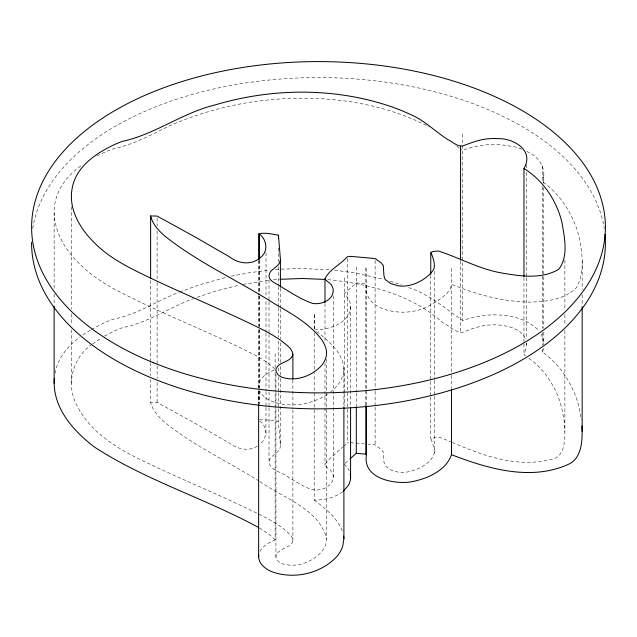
<?xml version="1.0" encoding="UTF-8"?>
<svg xmlns="http://www.w3.org/2000/svg" width="637" height="637" viewBox="0 0 637 637"><rect width="100%" height="100%" fill="white"/><g stroke="black" fill="none" stroke-linecap="round" stroke-linejoin="round"><path stroke-width="0.48" stroke-dasharray="3.19 2.39" d="M564.884 330.42L564.884 431.52C564.693 442.309 564.486 457.294 550.798 459.524C517.172 468.155 482.328 455.399 451.641 442.189M542.589 165.835L542.589 181.808C556.308 191.514 566.739 205.393 573.539 220.673A256.982 148.365 0 0 1 578.945 236.622C582.457 253.152 585.005 271.983 576.581 287.446C564.732 299.756 545.989 301.667 529.785 302.129C503.142 301.779 477.041 294.676 452.485 284.715C450.232 283.29 451.386 288.569 449.746 289.469C447.899 292.702 445.056 295.21 442.142 297.455C433.566 303.905 424.003 309.614 413.23 311.254C395.179 314.75 362.899 308.841 366.474 284.285L365.789 283.784L356.306 282.939L345.095 292.98L344.346 293.697L347.579 297.487L349.203 300.481A46.963 27.112 0 0 1 350.207 303.578A46.405 26.794 0 0 1 350.501 308.499A42.727 24.668 0 0 1 348.136 315.307C341.042 325.905 327.338 329.632 315.196 329.671M269.021 407.791L269.021 462.303C270.821 471.276 283.68 472.375 289.206 477.989C297.288 482.145 304.852 488.03 313.89 489.933C322.187 490.864 333.796 485.927 333.223 476.205A29.605 17.095 0 0 0 332.426 473.251L330.117 469.764L325.26 465.918L325.021 464.516L328.541 459.882L342.682 447.102M54.129 288.171L54.129 212.893C53.619 193.162 66.16 175.685 82.069 165.134M326.598 359.356L326.598 538.751L325.746 544.404A52.186 30.13 0 0 1 321.136 552.319C311.612 562.471 295.998 568.077 282.43 563.745A14.197 8.193 0 0 1 277.963 560.966L276.307 558.434A14.094 8.138 0 0 1 276.187 555.066C279.293 546.888 299.653 546.88 290.528 535.263C283.147 527.086 273.329 521.671 263.71 516.575C227.481 498.301 189.85 483.013 153.175 465.687C122.853 451.864 89.96 434.561 75.58 402.632C66.176 382.733 73.271 357.636 91.179 345.015M316.653 331.463C329.862 341.981 348.089 356.744 342.746 375.87A69.544 40.147 0 0 1 336.599 386.42L330.619 392.026M526.488 342.993L526.305 347.42L523.972 354.865L525.39 355.844M526.688 151.471C538.711 155.914 547.271 169.131 542.589 181.808M280.415 378.418L280.415 445.812C280.296 451.689 274.125 453.934 270.773 457.716A21.817 12.597 0 0 0 269.34 460.455L269.021 462.303M266.019 407.441L265.9 434.458L263.646 440.286L259.88 444.323M434.386 396.222L434.386 452.716C431.4 464.429 415.953 470.91 404.829 472.399A24.238 13.99 0 0 1 398.244 472.176L390.784 469.923L385.098 465.79L383.96 462.167L383.482 452.358L381.953 449.937L375.113 444.881L368.194 444.268M543.536 348.248L542.589 352.173C556.308 361.88 566.739 375.758 573.539 391.038A256.982 148.365 0 0 1 578.945 406.987L581.278 419.488M55.013 373.417C57.641 358.384 67.809 345.795 79.959 337.077M259.936 551.435C263.041 545.535 269.395 542.581 275.144 539.905L275.144 392.32M345.095 463.346L348.495 460.233M434.386 452.716L433.638 446.704L431.018 438.678L436.249 437.452L440.159 437.436L450.733 441.791M343.423 446.457L347.101 443.209L348.55 442.739M92.596 343.956L101.586 337.833M342.571 491.78C334.513 497.871 324.153 500.212 314.192 500.029L314.192 373.25M327.442 394.303C311.573 404.567 290.775 408.07 272.771 401.684A31.46 18.162 0 0 1 265.637 397.886A31.834 18.377 0 0 1 259.832 391.229M82.818 335.006L90.645 329.99M257.356 446.083C248.748 451.856 237.298 449.053 229.511 443.161L193.529 422.442L157.108 402.409L150.627 402.289L150.627 379.493M91.433 329.536L103.393 323.238A100.089 57.784 0 0 1 113.593 319.129C137.186 314.527 156.654 301.03 178.766 292.375M104.468 336.113L114.127 331.057A82.953 47.894 0 0 1 122.583 327.649C148.031 322.672 169.354 307.424 193.441 298.649M96.967 156.057L103.393 152.872A100.089 57.784 0 0 1 113.593 148.763C133.268 144.639 150.706 135.1 168.582 126.277C194.46 114.851 221.811 106.793 249.744 102.294C310.115 93.106 374.66 98.624 429.473 126.962M274.268 370.033C268.201 372.629 261.552 376.26 259.187 382.853A31.372 18.115 0 0 0 258.646 386.563L258.646 389.541M179.618 292.041L199.405 284.827L226.78 277.206M197.048 297.32L215.21 291.228L239.265 285.105M408.556 287.582C429.171 294.071 445.136 308.619 462.629 320.443L474.326 317.035L487.186 315.124A52.903 30.544 0 0 1 500.459 315.076C514.624 315.833 529.323 320.499 539.284 330.985M231.263 276.163L249.744 272.66L269.722 270.104M243.023 284.333L268.687 280.376M259.482 419.791L270.391 420.125L278.449 421.495L280.415 445.812M275.471 269.618L279.301 269.316M273.48 279.842L279.245 279.388M281.22 269.164L302.304 268.511L330.802 269.825M327.88 279.667C368.783 283.807 411.383 294.493 442.723 322.553C449.117 325.706 455.144 332.673 462.725 332.331C471.332 328.979 480.123 325.571 489.455 325.021A35.672 20.591 0 0 1 498.421 324.989C508.652 325.786 522.356 329.186 525.883 340.15M350.414 442.691L364.245 443.917M334.56 270.168L354.013 272.779L381.754 278.831M390.202 281.228L401.772 285.05M521.799 149.058L514.433 146.749L500.459 144.703A52.903 30.544 0 0 0 487.186 144.758L474.326 146.669L462.629 150.077L460.328 148.676M259.355 527.922L269.316 534.451L275.144 539.905M259.108 481.086C227.775 461.403 193.576 445.653 164.672 422.275C158.509 416.901 152.577 410.467 150.627 402.289M259.96 481.58C282.032 497.601 319.368 508.565 326.598 538.751M456.737 146.287L459.611 148.198M259.753 421.081C263.702 423.709 265.788 428.59 266.019 433.208M314.192 500.029C325.332 508.453 337.069 517.809 342.372 531.162M528.941 358.297C541.354 367.055 550.639 379.708 556.786 393.491A240.165 138.659 0 0 1 561.842 408.405L564.048 420.237L564.884 431.52M344.346 464.062L347.579 467.853L349.203 470.847M274.858 369.126C265.103 359.013 251.719 353.607 239.44 347.316C197.844 327.314 154.751 310.466 113.935 288.848C85.549 273.273 55.57 247.697 54.129 212.893M541.092 333.86L542.979 338.637L543.727 344.227M526.393 343.351L526.488 344.975M582.162 261.082L582.162 289.803M582.162 294.756L582.162 305.656M564.884 260.047L564.884 309.606M564.884 314.559L564.884 325.467M543.775 174.657L543.775 183.575M543.775 187.533L543.775 275.694M543.775 276.681L543.775 328.19M543.775 332.148L543.775 345.023M542.589 186.76L542.589 328.405M542.589 332.363L542.589 345.238M542.589 349.203L542.589 352.173M526.488 164.585L526.488 168.55M526.488 172.516L526.488 276.585M526.488 277.581L526.488 339.027M523.972 277.557L523.972 342.969M523.972 343.964L523.972 354.865M462.629 134.104L462.629 144.44M462.629 145.379L462.629 320.443M460.575 261.154L460.575 332.522M451.482 268.304L451.482 374.405M451.482 375.4L451.482 388.275M434.386 271.33L434.386 379.389M434.386 380.361L434.386 395.251M430.755 275.375L430.755 380.44M430.755 381.428L430.755 396.294M430.755 397.289L430.755 438.917M375.113 260.525L375.113 390.37M375.113 391.365L375.113 406.231M375.113 407.218L375.113 444.881M366.474 268.312L366.474 405.124M365.789 267.811L365.789 405.61M356.306 266.967L356.306 391.898M356.306 392.886L356.306 405.761M350.573 306.787L350.573 406.828M347.571 258.574L347.571 442.93M344.346 277.724L344.346 392.75M344.346 393.738L344.346 405.626M343.9 368.274L343.9 405.912M333.294 295.831L333.294 477.217M324.989 303.698L324.989 342.356M324.989 363.17L324.989 465.257M314.391 314.646L314.391 329.679M314.192 314.63L314.192 329.663M314.192 332.641L314.192 372.255M292.885 379.994L292.885 408.739M292.885 409.726L292.885 540.566M280.415 288.219L280.415 308.045M280.415 309.033L280.415 338.773M280.415 342.738L280.415 362.557M280.415 366.522L280.415 377.423M278.449 248.04L278.449 261.918M278.449 266.871L278.449 285.702M278.449 286.698L278.449 306.516M278.449 307.512L278.449 337.244M278.449 341.209L278.449 364.006M278.449 367.971L278.449 372.924M278.449 376.889L278.449 391.755M278.449 392.75L278.449 407.616M278.449 408.604L278.449 421.495M275.94 374.365L275.94 391.214M275.94 392.209L275.94 556.738M275.144 353.567L275.144 367.66M275.144 372.51L275.144 391.333M269.021 279.93L269.021 300.744M269.021 301.731L269.021 333.454M269.021 334.441L269.021 390.935M269.021 391.93L269.021 406.796M266.019 252.817L266.019 297.415M266.019 301.381L266.019 332.108M266.019 333.103L266.019 390.585M266.019 391.58L266.019 406.446M259.171 260.087L259.171 294.78M259.171 295.767L259.171 328.477M259.171 329.464L259.171 389.932M259.171 390.919L259.171 403.802M259.036 260.342L259.036 295.027M259.036 296.022L259.036 328.732M259.036 329.719L259.036 390.178M259.036 391.174L259.036 404.057M258.901 260.581L258.901 295.273M258.901 296.269L258.901 326.001M258.901 329.966L258.901 387.455M258.901 391.421L258.901 403.309M258.646 390.529L258.646 403.404M157.108 218.053L157.108 225.984M157.108 230.936L157.108 281.482M157.108 282.478L157.108 364.746M157.108 365.734L157.108 378.617M157.108 382.582L157.108 402.409M150.627 280.376L150.627 361.657M150.627 362.644L150.627 375.527M71.416 206.85L71.416 308.937M71.416 313.89L71.416 324.798M71.416 329.751L71.416 383.275M54.129 294.111L54.129 304.016M32.742 228.452A286.897 165.644 0 0 1 318.779 77.563A286.897 165.644 0 0 1 604.306 228.779"/><path stroke-width="0.96" d="M582.162 306.644L582.162 431.448C582.154 443.655 580.809 459.388 567.671 464.644C530.653 481.078 488.38 468.824 452.485 455.081L451.482 454.643L451.482 389.263M324.989 302.71L324.989 278.918C329.122 269.467 340.676 264.642 347.101 256.878L350.414 256.353L375.113 258.542L381.268 263.025L383.243 265.326L383.96 275.829L385.098 279.452L390.784 283.584L398.244 285.838A24.238 13.99 0 0 0 404.829 286.069C415.985 285.018 427.268 278.568 433.725 269.507C435.453 264.164 433.335 258.335 431.225 253.415C430.079 250.723 436.759 251.504 438.383 250.986C459.858 257.945 480.33 269.674 503.103 273.209C521.305 276.354 541.976 279.261 558.665 269.332C568.897 256.408 564.454 237.099 561.842 222.066A240.165 138.659 0 0 0 556.786 207.152C549.914 191.442 538.647 177.548 523.972 168.526C534.387 150.491 514.091 138.436 498.421 138.651A35.672 20.591 0 0 0 489.455 138.683C480.123 139.232 471.332 142.64 462.725 145.992C457.016 146.765 452.381 141.549 447.532 139.407C434.729 131.142 423.931 119.875 409.567 114.079C393.22 106.435 375.782 101.387 358.153 97.708C310.888 88.185 261.361 91.139 215.21 104.89C182.58 112.749 155.348 134.176 122.583 141.31A82.953 47.894 0 0 0 114.127 144.718C95.781 153.485 76.058 166.655 72.204 188.138C68.032 209.278 80.469 229.344 95.088 243.477C106.164 254.593 119.78 262.691 133.659 269.793C169.243 287.725 206.141 302.846 242.203 319.758C255.174 326.001 268.44 331.877 280.344 340.047C285.042 344.012 291.834 347.619 292.885 354.228L292.885 379.007M258.558 527.468C205.066 498.373 145.746 480.465 94.579 447.126C73.151 430.986 51.955 406.947 54.36 378.267M343.9 406.908L343.9 538.639L342.746 546.235A69.544 40.147 0 0 1 336.599 556.786C320.793 573.579 294.477 579.527 272.771 572.05A31.46 18.162 0 0 1 265.637 568.252A31.834 18.377 0 0 1 259.466 560.727L258.885 558.824A31.372 18.115 0 0 1 258.749 555.058M258.901 259.593L258.901 233.819C265.008 232.314 272.206 234.185 278.449 235.157L280.415 259.474C280.296 265.35 274.125 267.596 270.773 271.378A21.817 12.597 0 0 0 269.34 274.117C267.986 277.628 270.908 280.837 273.767 282.438C286.499 289.493 298.49 298.53 312.345 303.308C321 305.163 333.724 300.123 333.223 289.867A29.605 17.095 0 0 0 332.426 286.913C331.344 283.027 326.932 281.944 324.989 278.918M451.482 454.643C445.892 471.253 425.866 479.39 409.75 482.09C392.663 484.128 362.31 478.108 366.474 454.651L366.474 406.119M292.885 354.228C291.165 362.557 279.213 361.267 276.187 368.727A14.094 8.138 0 0 0 276.307 372.096L277.963 374.628A14.197 8.193 0 0 0 282.43 377.407C295.998 381.738 311.612 376.133 321.136 365.98A52.186 30.13 0 0 0 325.746 358.066C328.827 348.957 322.728 340.15 316.788 333.78C304.844 321 289.373 312.409 274.443 303.682C238.278 280.622 198.37 262.794 164.672 235.937C158.509 230.562 152.577 224.128 150.627 215.951L157.108 216.07L193.529 236.104L229.511 256.822C238.397 264.021 252.443 265.573 260.979 257.037C268.718 251.01 266.592 238.771 258.901 233.819M349.856 458.982L356.306 453.305L365.789 454.149L366.474 454.651M343.303 491.135L348.144 485.673A42.727 24.668 0 0 0 350.501 478.865A46.405 26.794 0 0 0 350.207 473.944M280.2 279.309L302.28 278.496L325.061 279.428M343.638 536.139L343.9 538.639M581.907 425.946L582.162 431.448M523.972 168.526L523.972 276.562M460.575 146.184L460.575 260.167M430.755 252.578L430.755 274.388M365.789 405.61L365.789 454.149M356.306 406.748L356.306 453.305M350.573 407.823L350.573 477.153M280.415 259.474L280.415 287.231M278.449 235.157L278.449 238.127M259.171 234.32L259.171 259.092M258.646 404.399L258.646 556.937M150.627 215.951L150.627 278.393M54.129 305.999L54.129 383.259M604.999 234.416A286.897 165.644 0 0 1 325.276 408.803A286.897 165.644 0 0 1 31.603 242.235M153.493 362.74A286.897 165.644 0 0 0 604.258 241.988A286.897 165.644 0 0 0 197.749 76.981A286.897 165.644 0 0 0 153.493 362.74"/></g></svg>
